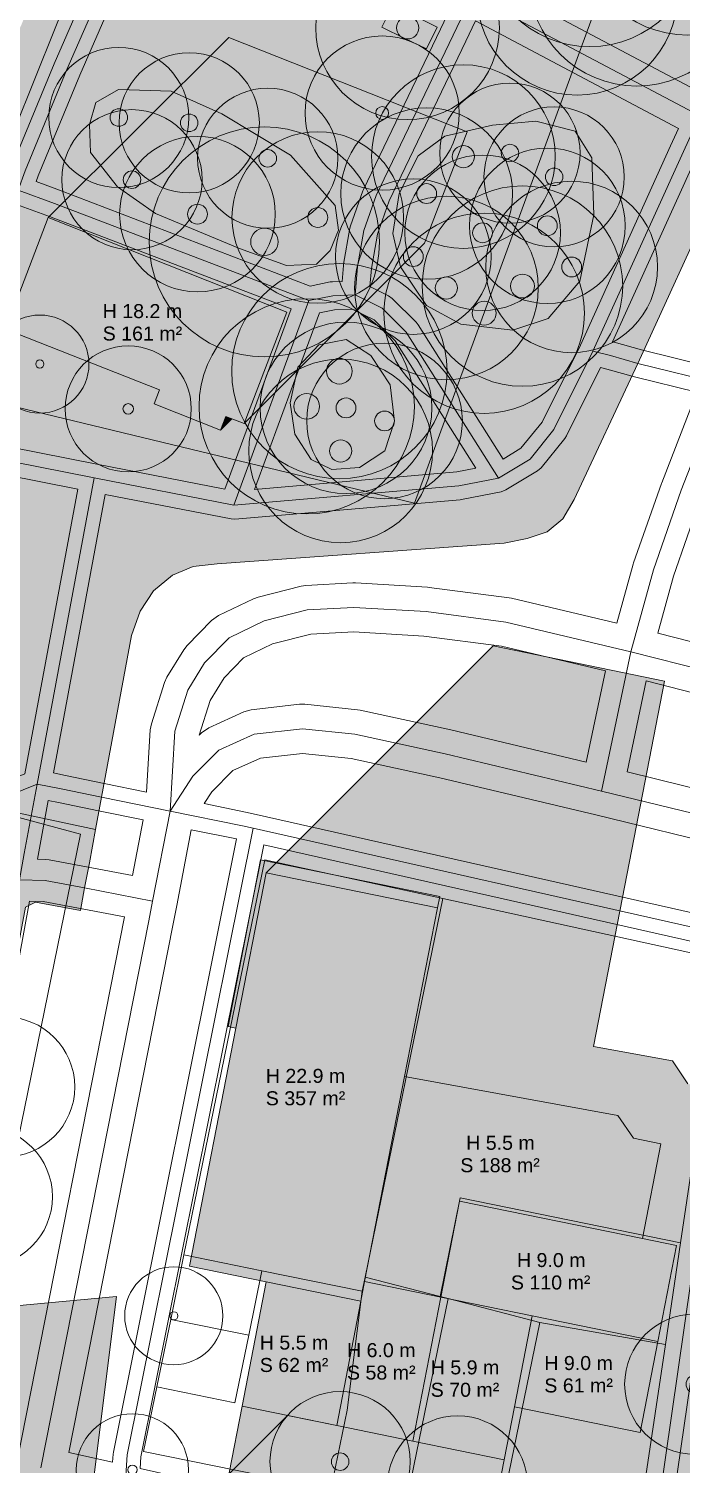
# Model space of a CAD drawing. Header units: metres. Extents: x -8 to 1190, y -11 to 1223.
# Drawn here: x 81.8 to 128.3, y 883.1 to 985.6 of the extents above; entities that cross this region are included whole.
import ezdxf

# ---------------------------------------------------------------- set-up
doc = ezdxf.new("R2010")
doc.units = ezdxf.units.M
doc.header["$MEASUREMENT"] = 0
for name, color, linetype, lineweight, true_color in [('TPX_BUILDING_AREAS_TEXT', 7, 'CONTINUOUS', 0, 0x000000), ('TPX_BUILDING_HEIGHTS_TEXT', 7, 'CONTINUOUS', 0, 0x000000), ('TPX_BUILDINGS', 7, 'CONTINUOUS', 0, 0x000000), ('TPX_BUILDINGS_HATCH', 7, 'CONTINUOUS', 0, 0xf0f0f0), ('TPX_BUILDINGS_SHADOWS_HATCH', 7, 'CONTINUOUS', 0, 0x000000), ('TPX_BUILDINGS_SHADOWS_OUTLINES', 7, 'CONTINUOUS', 0, 0x000000), ('TPX_CADASTRES', 7, 'CONTINUOUS', 0, 0x646464), ('TPX_ROADS_AXES', 7, 'CONTINUOUS', 0, 0x323232), ('TPX_ROADS_CONTOURS', 7, 'CONTINUOUS', 0, 0x646464), ('TPX_VEGETATION_GREEN_SPACES', 7, 'CONTINUOUS', 0, 0x58ba48), ('TPX_VEGETATION_GREEN_SPACES_HATCH', 7, 'CONTINUOUS', 0, 0x58ba48), ('TPX_VEGETATION_TREES_INDIVIDUAL', 7, 'CONTINUOUS', 0, 0x136734)]:
    doc.layers.add(name, color=color, linetype=linetype, lineweight=lineweight, true_color=true_color)
doc.styles.add('TPX_TEXTE', font='arial.ttf')

# ---------------------------------------------------------------- blocks, each defined once
blk = doc.blocks.new('TREETR009_CR072')
at = {"layer": 'TPX_VEGETATION_TREES_INDIVIDUAL'}
for radius in [7.15, 0.851]:
    blk.add_circle((0, 0, 0.04), radius, dxfattribs=at)
blk = doc.blocks.new('TREETR003_CR035')
at = {"layer": 'TPX_VEGETATION_TREES_INDIVIDUAL'}
for radius in [3.5, 0.292]:
    blk.add_circle((0, 0, 0.04), radius, dxfattribs=at)
blk = doc.blocks.new('TREETR010_CR082')
at = {"layer": 'TPX_VEGETATION_TREES_INDIVIDUAL'}
for radius in [8.21, 0.978]:
    blk.add_circle((0, 0, 0.04), radius, dxfattribs=at)
blk = doc.blocks.new('TREETR008_CR066')
at = {"layer": 'TPX_VEGETATION_TREES_INDIVIDUAL'}
for radius in [6.55, 0.792]:
    blk.add_circle((0, 0, 0.04), radius, dxfattribs=at)
blk = doc.blocks.new('TREETR004_CR045')
at = {"layer": 'TPX_VEGETATION_TREES_INDIVIDUAL'}
for radius in [4.5, 0.375]:
    blk.add_circle((0, 0, 0.04), radius, dxfattribs=at)
blk = doc.blocks.new('TREETR005_CR055')
at = {"layer": 'TPX_VEGETATION_TREES_INDIVIDUAL'}
for radius in [5.5, 0.458]:
    blk.add_circle((0, 0, 0.04), radius, dxfattribs=at)
blk = doc.blocks.new('TREETR003_CR040')
at = {"layer": 'TPX_VEGETATION_TREES_INDIVIDUAL'}
for radius in [4, 0.333]:
    blk.add_circle((0, 0, 0.04), radius, dxfattribs=at)
blk = doc.blocks.new('TREETR006_CR050')
at = {"layer": 'TPX_VEGETATION_TREES_INDIVIDUAL'}
for radius in [5, 0.625]:
    blk.add_circle((0, 0, 0.04), radius, dxfattribs=at)
blk = doc.blocks.new('TREETR007_CR061')
at = {"layer": 'TPX_VEGETATION_TREES_INDIVIDUAL'}
for radius in [6.12, 0.708]:
    blk.add_circle((0, 0, 0.04), radius, dxfattribs=at)
blk = doc.blocks.new('TREETR009_CR077')
at = {"layer": 'TPX_VEGETATION_TREES_INDIVIDUAL'}
for radius in [7.68, 0.914]:
    blk.add_circle((0, 0, 0.04), radius, dxfattribs=at)
blk = doc.blocks.new('TREETR007_CR056')
at = {"layer": 'TPX_VEGETATION_TREES_INDIVIDUAL'}
for radius in [5.55, 0.708]:
    blk.add_circle((0, 0, 0.04), radius, dxfattribs=at)

msp = doc.modelspace()

# ---------------------------------------------------------------- hatches: boundary and pattern name
at = {"layer": 'TPX_BUILDINGS_HATCH'}
for points in [[(80.51, 965.1), (80.14, 964.13), (91.1, 959.79), (90.73, 958.8), (95.47, 956.92), (95.84, 957.9), (97.14, 957.39), (100.18, 965.35), (83.18, 972.09), (80.51, 965.1)], [(96.55, 914.24), (93.25, 897.24), (98.72, 896.12), (105.47, 894.75), (105.74, 896.14), (108.59, 910.79), (110.93, 922.82), (98.71, 925.32), (96.55, 914.24)], [(108.59, 910.79), (105.74, 896.14), (111.17, 895.03), (112.5, 901.89), (125.55, 899.23), (126.86, 905.97), (124.9, 906.37), (123.8, 908.01), (108.59, 910.79)], [(112.5, 901.89), (111.17, 895.03), (117.68, 893.7), (126.64, 891.87), (127.97, 898.73), (125.55, 899.23), (112.5, 901.89)], [(98.72, 896.12), (97, 887.25), (103.75, 885.86), (105.47, 894.75), (98.72, 896.12)], [(105.47, 894.75), (103.75, 885.86), (109.18, 884.75), (111.17, 895.03), (105.74, 896.14), (105.47, 894.75)], [(111.17, 895.03), (109.18, 884.75), (115.68, 883.41), (116.42, 887.2), (117.68, 893.7), (111.17, 895.03)], [(117.68, 893.7), (116.42, 887.2), (125.38, 885.37), (126.64, 891.87), (117.68, 893.7)]]:
    msp.add_hatch(color=256, dxfattribs=at).paths.add_polyline_path(points)
at = {"layer": 'TPX_BUILDINGS_SHADOWS_HATCH'}
for points in [[(96.05, 984.96), (83.18, 972.09), (100.18, 965.35), (97.14, 957.39), (110.01, 970.26), (113.05, 978.22), (96.05, 984.96)], [(95.84, 957.9), (95.47, 956.92), (96.28, 957.73), (95.84, 957.9)], [(100.24, 886.58), (88.12, 874.47), (126.63, 869), (125.15, 854.82), (142.61, 852.81), (143.29, 859.35), (142.04, 859.49), (142.56, 864.54), (241.8, 853.13), (240.52, 840.82), (241.68, 840.69), (240.66, 830.81), (239.49, 830.95), (239.28, 828.89), (270.18, 859.79), (270.24, 860.4), (271.56, 861.71), (272.58, 871.59), (271.42, 871.72), (272.01, 877.35), (272.83, 879.32), (272.24, 879.61), (272.7, 884.03), (265.02, 884.91), (247.57, 893.61), (249.6, 899.38), (248.1, 900.07), (253.96, 920.25), (248.83, 922.47), (242.15, 924.56), (231.18, 926.95), (227.2, 923.97), (224.8, 924.15), (216.14, 927.95), (217.02, 930.04), (206.13, 932.41), (209.05, 935.34), (214.34, 947.92), (211.83, 946.06), (206.08, 932.37), (205.83, 932.48), (202.76, 933.15), (177.16, 907.55), (216.55, 898.96), (223.23, 896.87), (228.36, 894.66), (239.7, 889.48), (261.75, 878.49), (268.66, 875.15), (261.31, 857.63), (253.55, 858.57), (229.84, 861.48), (214.44, 863.38), (172.13, 868.58), (176.92, 905.69), (172.82, 906.44), (173.76, 912.52), (150.24, 917.65), (146.77, 914.18), (170.3, 909.05), (168.71, 898.78), (147.78, 902.62), (144.13, 898.97), (168.07, 894.59), (166.59, 885.04), (163.61, 885.59), (154.75, 876.73), (151.23, 877.13), (151.26, 877.41), (151.67, 881.34), (152.6, 890.24), (142.93, 892.01), (143.77, 896.85), (133.03, 898.37), (134.34, 905.09), (131.91, 905.59), (129.99, 905.98), (130.75, 909.86), (128.78, 910.26), (127.69, 911.9), (122.05, 912.93), (124.78, 926.98), (127.12, 939.01), (114.9, 941.52), (98.71, 925.32), (110.93, 922.82), (108.59, 910.79), (123.8, 908.01), (124.9, 906.37), (126.86, 905.97), (125.55, 899.23), (127.97, 898.73), (126.64, 891.87), (125.38, 885.37), (116.42, 887.2), (115.68, 883.41), (109.18, 884.75), (103.75, 885.86), (100.24, 886.58)], [(50.84, 891.63), (29.63, 870.42), (66.84, 873.86), (62.04, 835.43), (63.87, 835.35), (65.26, 835.3), (66.35, 835.26), (62.93, 822.76), (60.98, 815.62), (59.83, 815.86), (59.44, 812.47), (57.51, 807.13), (56.53, 802.8), (52.56, 768.79), (44.46, 767.71), (44.25, 767.11), (43.63, 765.31), (42.94, 763.34), (42.65, 762.52), (51.46, 759.45), (50.58, 750.6), (50.09, 746.61), (47.69, 727.18), (47.43, 724.95), (47.37, 724.35), (47.29, 723.78), (46.74, 719.08), (47.79, 705.92), (64.76, 722.89), (63.71, 736.05), (64.26, 740.75), (64.34, 741.32), (64.4, 741.9), (64.66, 744.15), (67.06, 763.58), (67.55, 767.57), (68.43, 776.42), (62.32, 778.55), (69.53, 785.76), (73.5, 819.77), (74.48, 824.1), (76.41, 829.44), (76.8, 832.83), (77.91, 842.36), (78.19, 844.81), (82.43, 849.05), (82.69, 851.8), (83.25, 856.64), (88.05, 895.08), (50.84, 891.63)]]:
    msp.add_hatch(color=256, dxfattribs=at).paths.add_polyline_path(points)
at = {"layer": 'TPX_VEGETATION_GREEN_SPACES_HATCH'}
for points in [[(0, 946.95), (0, 748.38), (1.31, 752.54), (3.68, 758.98), (6.18, 765.81), (7.04, 769.09), (7.68, 771.52), (8.36, 774.1), (8.58, 774.97), (10.02, 782.12), (11.48, 793.14), (12.1, 803.39), (13.01, 814.47), (13.87, 823.96), (14.22, 828.87), (14.35, 830.78), (14.48, 832.11), (15.05, 839.73), (17.03, 857.82), (17.14, 858.81), (18.41, 871.02), (22.6, 871.19), (28, 870.09), (29.63, 870.42), (66.84, 873.86), (69.33, 877.17), (70.64, 878.65), (71.45, 879.38), (72.23, 879.52), (72.99, 878.95), (77.42, 900.8), (81.56, 922.88), (82.26, 923.22), (85.47, 922.63), (85.77, 924.24), (86.11, 926.04), (86.54, 928.42), (86.97, 930.73), (89.12, 942.26), (89.73, 944.01), (90.69, 945.45), (92.03, 946.57), (93.5, 947.2), (95.23, 947.38), (115.7, 948.85), (117.33, 949.18), (118.76, 949.67), (119.86, 950.6), (120.69, 951.98), (125.22, 961.69), (130.85, 974.01), (132.57, 977.77), (134.39, 981.76), (142.7, 999.97), (145.24, 1005.52), (185.84, 1013.05), (217.83, 1018.96), (223.71, 1020.26), (221.84, 1029.13), (218.88, 1043.16), (217.58, 1049.33), (217.01, 1052.03), (215.68, 1058.31), (215.05, 1061.27), (214.08, 1065.92), (212.22, 1074.71), (211.56, 1077.85), (241.43, 1084.13), (243.06, 1076.42), (246.19, 1061.55), (248.12, 1052.43), (248.93, 1048.59), (250.85, 1039.5), (253.62, 1026.2), (259.73, 1027.35), (266.95, 1028.75), (258.3, 1072.96), (255.77, 1085.84), (296.74, 1093.81), (313.88, 1097.15), (316.41, 1097.64), (334.66, 1101.2), (378.18, 1109.74), (389.82, 1112.03), (387.91, 1124.13), (401.49, 1126.84), (484.15, 1142.34), (485.48, 1142.62), (487.78, 1143.04), (498.8, 1145.1), (500.98, 1145.51), (530.38, 1150.99), (533.24, 1151.54), (574.75, 1159.4), (574.1, 1163.4), (563.36, 1215.93), (563, 1218.59), (401.94, 1218.59), (401.47, 1216.75), (400.39, 1208.81), (401.16, 1205.6), (402.53, 1203.12), (403.3, 1200.46), (403.67, 1197.11), (402.52, 1193.65), (399.97, 1187.73), (396.85, 1182.79), (394.1, 1179.23), (389.84, 1175.05), (384.07, 1168.9), (379.71, 1165.1), (377.59, 1162.91), (376.46, 1159.99), (375.71, 1155.78), (375.78, 1138.41), (375.81, 1129.84), (373.86, 1128.02), (371.07, 1126.67), (366.58, 1125.46), (336.55, 1120.38), (326.68, 1119.79), (315.15, 1121.43), (307.05, 1123.19), (299.46, 1126.34), (289.16, 1132.6), (282.52, 1138.46), (277.47, 1144.68), (272.95, 1149.57), (270.14, 1151.39), (267.65, 1152.32), (261.09, 1177.74), (229.2, 1170.51), (226.55, 1164.42), (162.2, 1148.41), (158.41, 1147.29), (154.16, 1145.85), (149.7, 1143.84), (145.34, 1141.24), (141.54, 1138.54), (144.46, 1134.75), (146.98, 1131.4), (133.62, 1121.1), (131.09, 1124.45), (127.13, 1129.25), (123.84, 1130.33), (91.75, 1110.02), (87.45, 1107.29), (81.28, 1097.36), (59.82, 1062.76), (60.31, 1059.01), (64.63, 1055.95), (65.7, 1053.33), (68.24, 1052.74), (77.37, 1046.68), (77.54, 1047.76), (83.88, 1043.56), (77.85, 1039.96), (76.21, 1040.6), (73.52, 1029.16), (75.27, 1028.71), (74.5, 1025.64), (72.79, 1026.02), (71.15, 1019.08), (69.93, 1013.93), (69.08, 1010.4), (68.15, 1005.55), (76.96, 1000.05), (84.54, 995.29), (84.06, 992.66), (81.26, 985.85), (77.92, 979.36), (76.05, 976.38), (32.69, 993.15), (31.52, 985.11), (31.23, 982.73), (28.61, 961.39), (31.66, 960.68), (32.35, 960.51), (33.03, 960.34), (57.92, 954.73), (58.66, 954.55), (59.41, 954.37), (63.72, 953.35), (60.59, 933.97), (0, 946.95)], [(107.76, 987.27), (106.96, 985.69), (108.6, 984.89), (110.15, 984.13), (110.91, 985.7), (107.76, 987.27)], [(86.58, 980.31), (86.11, 978.74), (86.2, 976.73), (88.12, 974.29), (90.82, 972.39), (96.81, 969.89), (100.17, 968.68), (102.31, 968.77), (103.27, 969.74), (103.87, 971.2), (103.64, 972.97), (100.46, 976.54), (95.55, 979.5), (91.94, 981.13), (88.19, 981.25), (86.58, 980.31)], [(108.2, 973.82), (107.74, 970.95), (108.29, 968.59), (110.16, 965.83), (112.59, 964.49), (116.3, 964.06), (118.83, 964.89), (121.08, 967.56), (122.08, 972.3), (121.95, 976.37), (120.76, 978.26), (117.95, 978.99), (114.85, 978.7), (111.46, 977.9), (109.56, 976.5), (108.2, 973.82)], [(100.97, 961.42), (100.42, 958.86), (100.77, 956.64), (101.92, 954.83), (103.4, 954.11), (105.38, 954.26), (107.17, 955.45), (107.86, 957.57), (107.56, 960.15), (106.17, 962.24), (104.43, 963.39), (102.47, 963.02), (100.97, 961.42)], [(0, 946.95), (0, 748.38), (1.31, 752.54), (3.68, 758.98), (6.18, 765.81), (7.04, 769.09), (7.68, 771.52), (8.36, 774.1), (8.58, 774.97), (10.02, 782.12), (11.48, 793.14), (12.1, 803.39), (13.01, 814.47), (13.87, 823.96), (14.22, 828.87), (14.35, 830.78), (14.48, 832.11), (15.05, 839.73), (17.03, 857.82), (17.14, 858.81), (18.41, 871.02), (22.6, 871.19), (28, 870.09), (29.63, 870.42), (66.84, 873.86), (69.33, 877.17), (70.64, 878.65), (71.45, 879.38), (72.23, 879.52), (72.99, 878.95), (77.42, 900.8), (81.56, 922.88), (82.26, 923.22), (85.47, 922.63), (85.77, 924.24), (86.11, 926.04), (86.54, 928.42), (60.59, 933.97), (0, 946.95)], [(98.31, 926.25), (96, 914.35), (96.55, 914.24), (98.71, 925.32), (110.93, 922.82), (111.09, 923.64), (98.31, 926.25)], [(97, 887.25), (96.07, 882.5), (114.76, 878.66), (115.68, 883.41), (109.18, 884.75), (103.75, 885.86), (97, 887.25)]]:
    msp.add_hatch(color=256, dxfattribs=at).paths.add_polyline_path(points)

# ---------------------------------------------------------------- linework, layer by layer
at = {"layer": 'TPX_BUILDINGS', "elevation": 0.04}
for points in [[(80.51, 965.1), (80.14, 964.13), (91.1, 959.79), (90.73, 958.8), (95.47, 956.92), (95.84, 957.9), (97.14, 957.39), (100.18, 965.35), (83.18, 972.09)], [(96.55, 914.24), (93.25, 897.24), (98.72, 896.12), (105.47, 894.75), (105.74, 896.14), (108.59, 910.79), (110.93, 922.82), (98.71, 925.32)], [(108.59, 910.79), (105.74, 896.14), (111.17, 895.03), (112.5, 901.89), (125.55, 899.23), (126.86, 905.97), (124.9, 906.37), (123.8, 908.01)], [(112.5, 901.89), (111.17, 895.03), (117.68, 893.7), (126.64, 891.87), (127.97, 898.73), (125.55, 899.23)], [(98.72, 896.12), (97, 887.25), (103.75, 885.86), (105.47, 894.75)], [(105.47, 894.75), (103.75, 885.86), (109.18, 884.75), (111.17, 895.03), (105.74, 896.14)], [(111.17, 895.03), (109.18, 884.75), (115.68, 883.41), (116.42, 887.2), (117.68, 893.7)], [(117.68, 893.7), (116.42, 887.2), (125.38, 885.37), (126.64, 891.87)]]:
    msp.add_lwpolyline(points, close=True, dxfattribs=at)
at = {"layer": 'TPX_BUILDINGS_SHADOWS_OUTLINES', "elevation": 0.04}
for points in [[(96.05, 984.96), (83.18, 972.09), (100.18, 965.35), (97.14, 957.39), (110.01, 970.26), (113.05, 978.22)], [(95.84, 957.9), (95.47, 956.92), (96.28, 957.73)]]:
    msp.add_lwpolyline(points, close=True, dxfattribs=at)
for points in [[(128.78, 910.26), (127.69, 911.9), (122.05, 912.93), (124.78, 926.98), (127.12, 939.01), (114.9, 941.52), (98.71, 925.32), (110.93, 922.82), (108.59, 910.79), (123.8, 908.01), (124.9, 906.37), (126.86, 905.97), (125.55, 899.23), (127.97, 898.73), (126.64, 891.87), (125.38, 885.37), (116.42, 887.2), (115.68, 883.41), (109.18, 884.75), (103.75, 885.86), (100.24, 886.58), (88.12, 874.47)], [(83.25, 856.64), (88.05, 895.08), (50.84, 891.63), (29.63, 870.42)]]:
    msp.add_lwpolyline(points, dxfattribs=at)
at = {"layer": 'TPX_CADASTRES', "elevation": 0.02}
msp.add_lwpolyline([(86.57, 992.88), (79.3, 974.76), (32.71, 992.67), (28.87, 961), (63.4, 952.61), (63.04, 950.87), (62.54, 947.72), (63.91, 947.42), (66.24, 962.1), (109.3, 951.7), (126.96, 1000.05)], dxfattribs=at)
for points in [[(0, 947.13), (0, 595.6), (5.47, 643.71), (7.13, 658.29), (9.5, 679.16), (45.56, 674.66), (48.68, 702.1), (12.62, 706.6), (25.53, 820.09), (30.92, 867.56), (67.89, 870.17), (62.59, 824.04), (60.41, 805.22), (85.48, 928.08), (60.47, 934.83), (60.3, 933.81), (26.37, 941.25)], [(98.63, 926.25), (92.85, 898.05), (98.41, 896.91), (105.57, 895.45), (105.78, 896.46), (111.31, 923.48)], [(111.31, 923.48), (105.78, 896.46), (111.12, 895.08), (112.56, 902.11), (128.27, 898.91), (131.29, 919.11)], [(112.56, 902.11), (111.12, 895.08), (111.69, 894.93), (118.23, 893.23), (127.19, 891.66), (128.27, 898.91)], [(92.85, 898.05), (91.91, 893.44), (97.47, 892.31), (98.41, 896.91)], [(90.93, 888.64), (89.98, 884.02), (103.34, 881.3), (104.5, 886.97), (105.57, 895.45), (98.41, 896.91), (97.47, 892.31), (96.48, 887.5)], [(104.5, 886.97), (103.34, 881.3), (108.68, 880.21), (111.69, 894.93), (111.12, 895.08), (105.78, 896.46), (105.57, 895.45)], [(111.69, 894.93), (108.68, 880.21), (115.29, 878.86), (118.23, 893.23)], [(91.91, 893.44), (90.93, 888.64), (96.48, 887.5), (97.47, 892.31)], [(118.23, 893.23), (115.29, 878.86), (124.98, 876.88), (127.19, 891.66)]]:
    msp.add_lwpolyline(points, close=True, dxfattribs=at)
at = {"layer": 'TPX_ROADS_AXES', "elevation": 0.03}
for points in [[(261.76, 1020.47), (220.43, 1012.46), (212.27, 1010.87), (172.39, 1003.24), (156.27, 1000.16), (152.84, 999.12), (149.88, 997.61), (147.62, 995.54), (146.4, 993.45), (137.81, 974.93), (131.24, 960.21), (130.8, 959.02), (128.31, 952.63), (126.34, 946.96), (124.73, 941.1)], [(78.54, 1006.61), (91.85, 999.45), (103.91, 993.05), (113.41, 987.97), (129.63, 979.36), (132.57, 977.77), (137.81, 974.93)], [(79.74, 917.38), (81.12, 924.81), (81.47, 926.69), (82.39, 931.66), (86.45, 953.51), (96.4, 951.56), (112.46, 952.95), (115.29, 953.5), (117.55, 954.86), (119.24, 956.96), (122.02, 962.56), (128.47, 976.81), (129.63, 979.36), (130.75, 981.82), (141.66, 1003.71)], [(112.05, 985.12), (113.41, 987.97), (114.84, 990.98), (116.59, 994.34), (118.27, 997.36), (119.61, 998.84), (121.3, 999.71), (123.94, 1000.39), (141.66, 1003.71)], [(91.85, 999.45), (90.27, 995.88), (84.51, 982.66), (81.53, 975.43), (81.04, 974.06)], [(112.05, 985.12), (106.56, 973.68), (105.68, 971.18), (105.23, 968.6), (105.07, 966.57)], [(72.02, 973.13), (81.04, 974.06), (83.62, 973.11), (101.76, 966.17), (96.4, 951.56)], [(101.76, 966.17), (103.48, 966.52), (105.07, 966.57), (107, 965.62), (108.7, 963.92), (115.29, 953.5)], [(86.45, 953.51), (68.99, 956.96), (64.99, 957.84), (59.58, 959.05), (33.32, 964.93)], [(122.02, 962.56), (123.26, 962.24), (125.22, 961.69), (131.24, 960.21), (138.29, 958.48)], [(124.73, 941.1), (115.81, 943.21), (110.12, 943.97), (104.98, 944.27), (101.64, 944.09), (98.57, 943.31), (96.07, 942.1), (94.33, 940.32), (93.12, 938.37), (92.2, 935.44), (91.86, 929.73)], [(124.73, 941.1), (122.63, 931.16)], [(180.13, 925.05), (135.6, 938.33), (124.73, 941.1)], [(91.86, 929.73), (93.48, 932.22), (95.34, 934.08), (97.85, 935.21), (101.3, 935.61), (105.05, 935.22), (111.49, 933.82), (122.63, 931.16)], [(42.5, 889.45), (47.18, 885.23), (51.43, 884.26), (55.44, 885.16), (57.94, 886.44), (60.95, 888.49), (63.55, 891.25), (65.63, 893.91), (67.23, 896.85), (68.29, 899.12), (69.17, 902.16), (69.9, 906.16), (70.15, 910.98), (68.37, 919.55), (68.99, 922.61), (69.79, 926.55), (82.39, 931.66), (84.09, 931.32), (86.97, 930.73), (91.86, 929.73), (97.04, 928.68), (97.78, 928.51), (131.52, 920.89)], [(122.63, 931.16), (133.31, 928.55), (144.16, 926.07)], [(91.86, 929.73), (90.62, 923.31), (90.35, 921.89), (82.66, 882.86)], [(97.78, 928.51), (88.8, 883.77), (88.66, 881.52), (88.46, 879.33), (87.96, 877.13), (72.74, 807.76), (49.52, 594.54), (48.22, 582.67)], [(90.62, 923.31), (85.77, 924.24), (82.97, 924.78), (81.12, 924.81), (79.25, 923.97), (77.97, 922.37), (77.07, 917.89), (73.64, 899.63), (72.48, 894.81), (71.06, 891.52), (68.35, 887.21), (65.38, 884.13), (61.23, 881.21)], [(133.52, 920.44), (133.19, 918.16), (130.47, 899.32), (127.2, 876.68)]]:
    msp.add_lwpolyline(points, dxfattribs=at)
at = {"layer": 'TPX_ROADS_CONTOURS', "elevation": 0.03}
for points in [[(114.94, 988.86), (115.73, 990.53), (117.47, 993.86), (119.09, 996.77), (120.23, 998.03), (121.66, 998.77), (124.16, 999.41), (139.87, 1002.36), (129.85, 982.26), (129.37, 981.2)], [(82.32, 974.66), (82.46, 975.07), (85.43, 982.27), (91.19, 995.48), (92.13, 997.6), (103.2, 991.73), (111.88, 987.09), (111.15, 985.55), (105.66, 974.11), (105.62, 974.01), (104.74, 971.51), (104.69, 971.35), (104.24, 968.77), (104.23, 968.68), (104.14, 967.54), (103.45, 967.52), (103.28, 967.5), (101.85, 967.21), (83.98, 974.05)], [(106.12, 967.17), (106.22, 968.47), (106.65, 970.92), (107.49, 973.29), (112.95, 984.69), (113.65, 986.15), (128.12, 978.46), (127.56, 977.22), (121.12, 962.99), (118.4, 957.5), (116.88, 955.63), (115.61, 954.86), (109.55, 964.45), (109.41, 964.62), (107.71, 966.33), (107.44, 966.52)], [(123.42, 963.23), (129.38, 976.39), (129.89, 977.51), (131.86, 976.45), (135.87, 974.28), (130.18, 961.5), (125.48, 962.66), (123.53, 963.2)], [(70.14, 957.75), (71.24, 964.14), (72.86, 972.21), (80.91, 973.04), (83.27, 972.18), (100.49, 965.59), (95.76, 952.7), (86.64, 954.5)], [(97.88, 952.69), (102.51, 965.3), (103.6, 965.52), (104.85, 965.56), (106.41, 964.8), (107.91, 963.29), (113.66, 954.2), (112.32, 953.94)], [(126.65, 942.42), (127.77, 946.51), (129.72, 952.11), (132.2, 958.48), (132.36, 958.91), (137.29, 957.69), (137.3, 949.97), (136.3, 945.63), (136.18, 945.11), (135.04, 940.28)], [(64.75, 928.64), (69.79, 955.78), (85.28, 952.72), (81.5, 932.38), (69.7, 927.59)], [(93.95, 935.16), (94.73, 937.63), (95.72, 939.24), (97.11, 940.66), (99.17, 941.66), (101.91, 942.36), (104.98, 942.52), (109.96, 942.22), (115.5, 941.49), (122.91, 939.74), (121.53, 933.22), (111.89, 935.52), (105.42, 936.93), (105.23, 936.96), (101.48, 937.35), (101.1, 937.35), (97.64, 936.95), (97.13, 936.81), (94.62, 935.68), (94.1, 935.32)], [(124.45, 932.52), (125.82, 939.02), (134.23, 936.87), (133.99, 935.84), (133.15, 932.25), (132.74, 930.49)], [(94.29, 930.26), (94.85, 931.11), (96.35, 932.62), (98.32, 933.51), (101.31, 933.85), (104.77, 933.49), (111.1, 932.11), (122.22, 929.46), (131.94, 927.08), (131.02, 923.14), (130.77, 922.08), (98, 929.49), (97.24, 929.66)], [(82.41, 926.29), (83.18, 930.48), (83.9, 930.34), (86.77, 929.75), (89.95, 929.1), (89.19, 925.12), (83.25, 926.25), (83, 926.28)], [(84.65, 883.95), (92.06, 921.56), (92.34, 922.98), (93.38, 928.4), (96.61, 927.75), (87.82, 883.97), (87.8, 883.83), (87.76, 883.26)], [(89.74, 882.81), (89.79, 883.64), (98.56, 927.31), (131.3, 919.91), (132.4, 919.67), (132.2, 918.31), (129.48, 899.46), (126.23, 876.97), (125.02, 876.83), (112.98, 879.36), (112.22, 879.21), (111.79, 878.58), (111.93, 877.83), (111.98, 877.8)], [(73.58, 881.68), (74.79, 887.94), (80.72, 917.18), (81.85, 923.3), (82.81, 923.28), (88.62, 922.17), (80.94, 883.2), (80.28, 879.69), (76.66, 880.38), (75.04, 880.69)]]:
    msp.add_lwpolyline(points, close=True, dxfattribs=at)
for points in [[(89.36, 996.28), (83.59, 983.06), (80.6, 975.81), (80.31, 974.99), (72.16, 974.15), (36.32, 987.71)], [(129.4, 959.56), (126.92, 953.17), (126.9, 953.12), (124.92, 947.45), (124.89, 947.36), (123.73, 943.14), (116.22, 944.92), (116.04, 944.95), (110.35, 945.7), (110.23, 945.71), (105.09, 946.02), (104.89, 946.02), (101.55, 945.84), (101.21, 945.79), (98.14, 945.01), (97.81, 944.89), (95.31, 943.68), (94.82, 943.33), (93.08, 941.55), (92.85, 941.24), (91.64, 939.29), (91.46, 938.9), (90.53, 935.96), (90.45, 935.54), (90.18, 931.09), (87.17, 931.71), (84.29, 932.3), (83.55, 932.45), (87.24, 952.34), (96.21, 950.58), (96.49, 950.56), (112.54, 951.95), (112.65, 951.97), (115.48, 952.52), (115.8, 952.65), (118.07, 954.01), (118.33, 954.24), (120.02, 956.33), (120.14, 956.51), (122.56, 961.39), (123, 961.27), (124.98, 960.72), (129.42, 959.63)]]:
    msp.add_lwpolyline(points, dxfattribs=at)
at = {"layer": 'TPX_VEGETATION_GREEN_SPACES', "elevation": 0}
for points in [[(107.76, 987.27), (106.96, 985.69), (108.6, 984.89), (110.15, 984.13), (110.91, 985.7)], [(86.58, 980.31), (86.11, 978.74), (86.2, 976.73), (88.12, 974.29), (90.82, 972.39), (96.81, 969.89), (100.17, 968.68), (102.31, 968.77), (103.27, 969.74), (103.87, 971.2), (103.64, 972.97), (100.46, 976.54), (95.55, 979.5), (91.94, 981.13), (88.19, 981.25)], [(108.2, 973.82), (107.74, 970.95), (108.29, 968.59), (110.16, 965.83), (112.59, 964.49), (116.3, 964.06), (118.83, 964.89), (121.08, 967.56), (122.08, 972.3), (121.95, 976.37), (120.76, 978.26), (117.95, 978.99), (114.85, 978.7), (111.46, 977.9), (109.56, 976.5)], [(100.97, 961.42), (100.42, 958.86), (100.77, 956.64), (101.92, 954.83), (103.4, 954.11), (105.38, 954.26), (107.17, 955.45), (107.86, 957.57), (107.56, 960.15), (106.17, 962.24), (104.43, 963.39), (102.47, 963.02)], [(98.31, 926.25), (96, 914.35), (96.55, 914.24), (98.71, 925.32), (110.93, 922.82), (111.09, 923.64)], [(97, 887.25), (96.07, 882.5), (114.76, 878.66), (115.68, 883.41), (109.18, 884.75), (103.75, 885.86)]]:
    msp.add_lwpolyline(points, close=True, dxfattribs=at)
for points in [[(72.99, 878.95), (77.42, 900.8), (81.56, 922.88), (82.26, 923.22), (85.47, 922.63), (85.77, 924.24), (86.11, 926.04), (86.54, 928.42), (86.97, 930.73), (89.12, 942.26), (89.73, 944.01), (90.69, 945.45), (92.03, 946.57), (93.5, 947.2), (95.23, 947.38), (115.7, 948.85), (117.33, 949.18), (118.76, 949.67), (119.86, 950.6), (120.69, 951.98), (125.22, 961.69), (130.85, 974.01)], [(72.99, 878.95), (77.42, 900.8), (81.56, 922.88), (82.26, 923.22), (85.47, 922.63), (85.77, 924.24), (86.11, 926.04), (86.54, 928.42), (60.59, 933.97), (0, 946.95), (0, 748.38)]]:
    msp.add_lwpolyline(points, dxfattribs=at)

# ---------------------------------------------------------------- block references
at = {"layer": 'TPX_VEGETATION_TREES_INDIVIDUAL'}
for name, p in [('TREETR009_CR077', (128.78, 992.8, 0.04)), ('TREETR009_CR077', (121.8, 991.98, 0.04)), ('TREETR009_CR077', (125.14, 989.16, 0.04)), ('TREETR009_CR072', (120.89, 987.99, 0.04)), ('TREETR008_CR066', (108.8, 985.64, 0.04)), ('TREETR005_CR055', (106.99, 979.56, 0.04)), ('TREETR006_CR050', (88.21, 979.24, 0.04)), ('TREETR006_CR050', (93.23, 978.86, 0.04)), ('TREETR008_CR066', (112.78, 976.45, 0.04)), ('TREETR006_CR050', (98.83, 976.33, 0.04)), ('TREETR006_CR050', (116.1, 976.7, 0.04)), ('TREETR006_CR050', (89.15, 974.8, 0.04)), ('TREETR007_CR061', (110.16, 973.81, 0.04)), ('TREETR006_CR050', (119.25, 975, 0.04)), ('TREETR007_CR056', (93.82, 972.34, 0.04)), ('TREETR010_CR082', (98.59, 970.36, 0.04)), ('TREETR007_CR061', (102.4, 972.1, 0.04)), ('TREETR007_CR056', (118.77, 971.51, 0.04)), ('TREETR007_CR056', (114.15, 971.01, 0.04)), ('TREETR007_CR056', (109.21, 969.31, 0.04)), ('TREETR007_CR061', (120.5, 968.57, 0.04)), ('TREETR008_CR066', (111.57, 967.07, 0.04)), ('TREETR009_CR072', (116.99, 967.21, 0.04)), ('TREETR009_CR072', (114.26, 965.27, 0.04)), ('TREETR009_CR077', (103.94, 961.13, 0.04)), ('TREETR009_CR077', (101.61, 958.62, 0.04)), ('TREETR003_CR035', (82.58, 961.64, 0.04)), ('TREETR007_CR061', (104.41, 958.51, 0.04)), ('TREETR004_CR045', (88.88, 958.44, 0.04)), ('TREETR007_CR056', (107.16, 957.58, 0.04)), ('TREETR008_CR066', (104.03, 955.44, 0.04)), ('TREETR006_CR050', (80.07, 910.04, 0.04)), ('TREETR006_CR050', (78.48, 902.2, 0.04)), ('TREETR003_CR035', (92.13, 893.7, 0.04)), ('TREETR006_CR050', (129.28, 888.82, 0.04)), ('TREETR006_CR050', (103.99, 883.29, 0.04)), ('TREETR003_CR040', (89.18, 882.71, 0.04)), ('TREETR006_CR050', (112.37, 881.56, 0.04))]:
    msp.add_blockref(name, p, dxfattribs=at)

# ---------------------------------------------------------------- texts
at = {"layer": 'TPX_BUILDING_AREAS_TEXT', "style": 'TPX_TEXTE'}
for s, p in [('S 161 m²', (87.06, 963.32, 0.05)), ('S 357 m²', (98.69, 908.73, 0.05)), ('S 188 m²', (112.56, 903.95, 0.05)), ('S 110 m²', (116.17, 895.58, 0.05)), ('S 62 m²', (98.26, 889.69, 0.05)), ('S 58 m²', (104.48, 889.15, 0.05)), ('S 70 m²', (110.45, 887.92, 0.05)), ('S 61 m²', (118.55, 888.23, 0.05))]:
    msp.add_text(s, height=1, dxfattribs=at).set_placement(p)
at = {"layer": 'TPX_BUILDING_HEIGHTS_TEXT', "style": 'TPX_TEXTE'}
for s, p in [('H 18.2 m', (87.06, 964.92, 0.05)), ('H 22.9 m', (98.69, 910.33, 0.05)), ('H 5.5 m', (112.98, 905.55, 0.05)), ('H 9.0 m', (116.6, 897.18, 0.05)), ('H 5.5 m', (98.26, 891.29, 0.05)), ('H 6.0 m', (104.48, 890.75, 0.05)), ('H 5.9 m', (110.45, 889.52, 0.05)), ('H 9.0 m', (118.55, 889.83, 0.05))]:
    msp.add_text(s, height=1, dxfattribs=at).set_placement(p)

doc.saveas('drawing.dxf')
